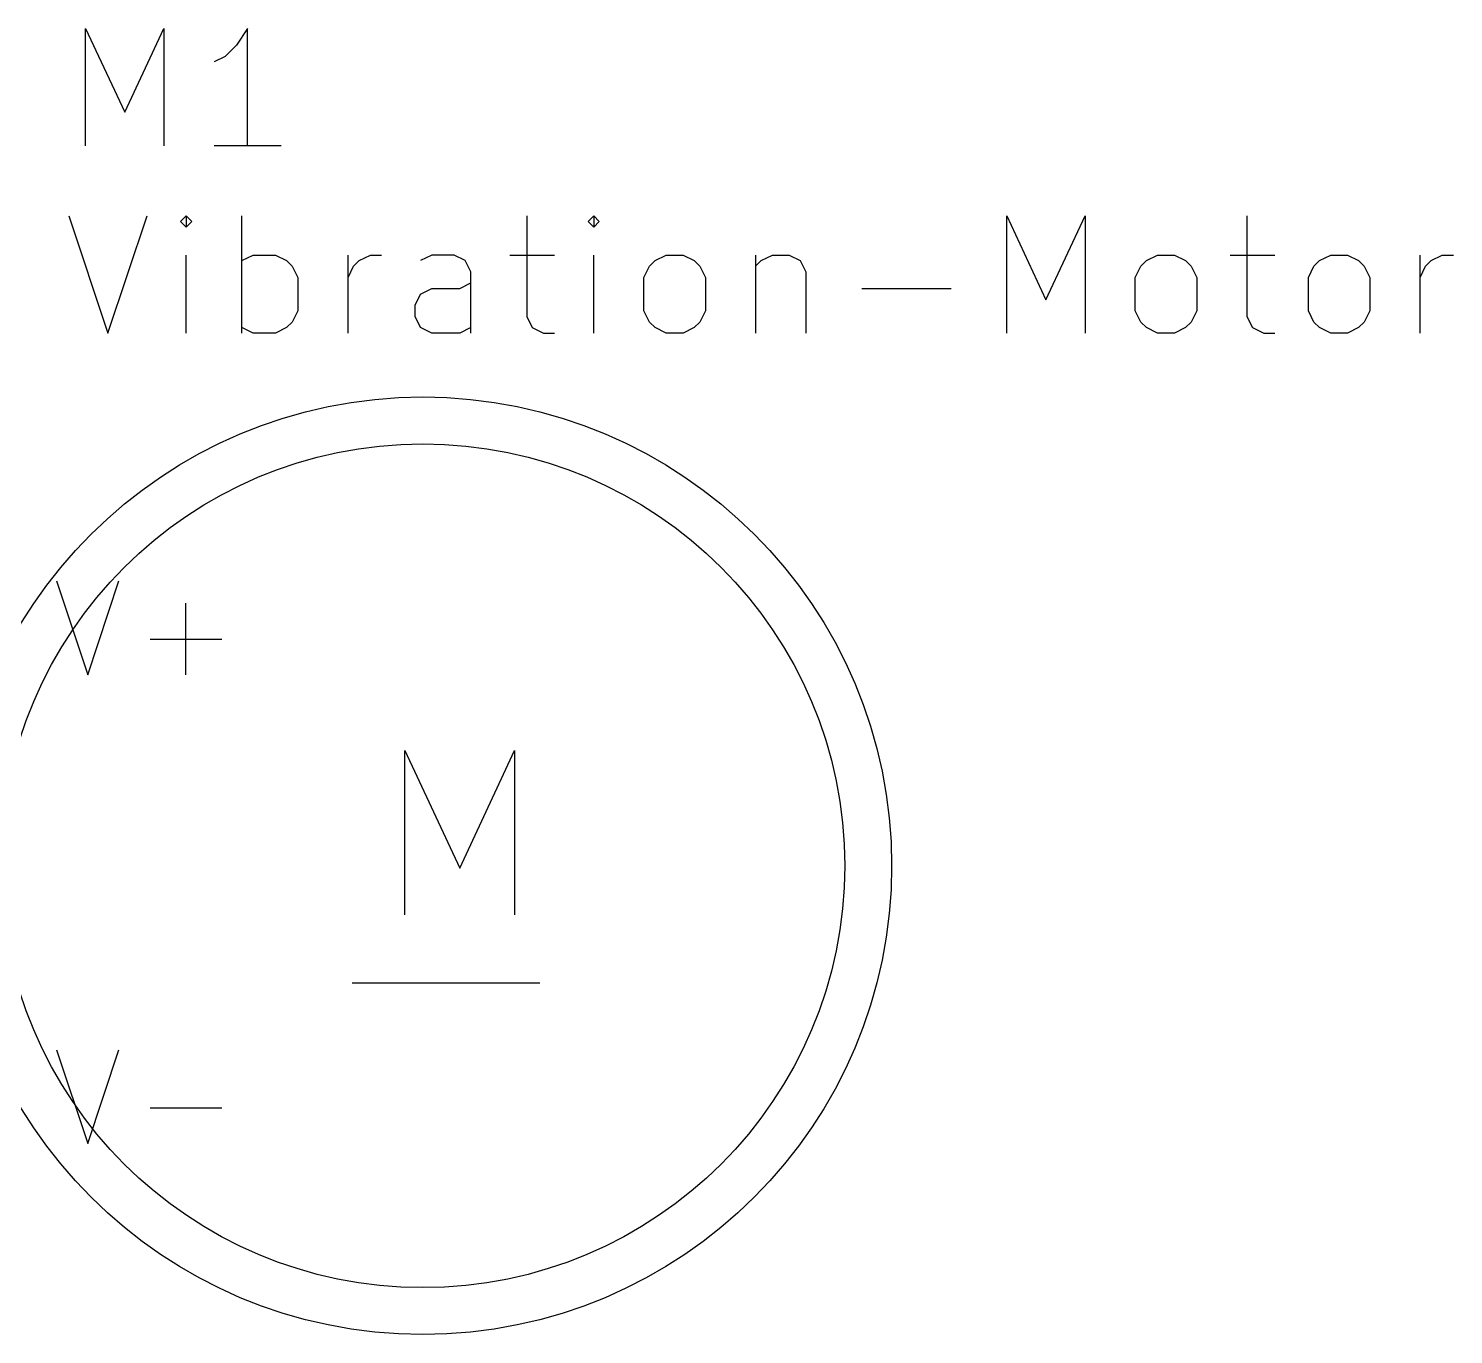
# Model space of a CAD drawing. Header units: inches. Extents: x 0.4 to 16.1, y -11.3 to -0.4.
# Drawn here: x 6.382 to 6.99, y -2.95 to -2.393 of the extents above; entities that cross this region are included whole.
import ezdxf

# ---------------------------------------------------------------- set-up
doc = ezdxf.new("R2010")
doc.units = ezdxf.units.IN
doc.header["$MEASUREMENT"] = 0
doc.layers.add('GREENSIXTYFIVE', color=129, linetype='CONTINUOUS')
doc.layers.add('RED', color=14, linetype='CONTINUOUS')

msp = doc.modelspace()

# ---------------------------------------------------------------- linework, layer by layer
at = {"layer": 'GREENSIXTYFIVE', "linetype": 'CONTINUOUS'}
for p, q in [((6.40628, -2.4428), (6.40628, -2.3928)), ((6.40628, -2.3928), (6.42295, -2.42852)), ((6.40628, -2.4428), (6.40628, -2.3928)), ((6.40628, -2.3928), (6.42295, -2.42852)), ((6.42295, -2.42852), (6.43961, -2.3928)), ((6.42295, -2.42852), (6.43961, -2.3928)), ((6.43961, -2.3928), (6.43961, -2.4428)), ((6.43961, -2.3928), (6.43961, -2.4428)), ((6.47533, -2.3928), (6.47057, -2.39995)), ((6.47533, -2.3928), (6.47057, -2.39995)), ((6.47533, -2.4428), (6.47533, -2.3928)), ((6.47533, -2.4428), (6.47533, -2.3928)), ((6.47057, -2.39995), (6.4658, -2.40471)), ((6.47057, -2.39995), (6.4658, -2.40471)), ((6.4658, -2.40471), (6.46104, -2.40709)), ((6.4658, -2.40471), (6.46104, -2.40709)), ((6.48961, -2.4428), (6.46104, -2.4428)), ((6.48961, -2.4428), (6.46104, -2.4428)), ((6.39914, -2.4728), (6.4158, -2.5228)), ((6.39914, -2.4728), (6.4158, -2.5228)), ((6.4158, -2.5228), (6.43247, -2.4728)), ((6.4158, -2.5228), (6.43247, -2.4728)), ((6.44914, -2.4728), (6.44676, -2.47519)), ((6.44914, -2.4728), (6.44676, -2.47519)), ((6.45152, -2.47519), (6.44914, -2.4728)), ((6.44914, -2.4728), (6.44914, -2.47757)), ((6.45152, -2.47519), (6.44914, -2.4728)), ((6.44914, -2.4728), (6.44914, -2.47757)), ((6.47295, -2.5228), (6.47295, -2.4728)), ((6.47295, -2.5228), (6.47295, -2.4728)), ((6.59437, -2.4728), (6.59437, -2.51566)), ((6.59437, -2.4728), (6.59437, -2.51566)), ((6.62294, -2.4728), (6.62057, -2.47519)), ((6.62294, -2.4728), (6.62057, -2.47519)), ((6.62533, -2.47519), (6.62294, -2.4728)), ((6.62294, -2.4728), (6.62294, -2.47757)), ((6.62533, -2.47519), (6.62294, -2.4728)), ((6.62294, -2.4728), (6.62294, -2.47757)), ((6.79913, -2.5228), (6.79913, -2.4728)), ((6.79913, -2.4728), (6.8158, -2.50852)), ((6.79913, -2.5228), (6.79913, -2.4728)), ((6.79913, -2.4728), (6.8158, -2.50852)), ((6.8158, -2.50852), (6.83247, -2.4728)), ((6.8158, -2.50852), (6.83247, -2.4728)), ((6.83247, -2.4728), (6.83247, -2.5228)), ((6.83247, -2.4728), (6.83247, -2.5228)), ((6.90151, -2.4728), (6.90151, -2.51566)), ((6.90151, -2.4728), (6.90151, -2.51566)), ((6.44676, -2.47519), (6.44914, -2.47757)), ((6.44676, -2.47519), (6.44914, -2.47757)), ((6.44914, -2.47757), (6.45152, -2.47519)), ((6.44914, -2.47757), (6.45152, -2.47519)), ((6.62057, -2.47519), (6.62294, -2.47757)), ((6.62057, -2.47519), (6.62294, -2.47757)), ((6.62294, -2.47757), (6.62533, -2.47519)), ((6.62294, -2.47757), (6.62533, -2.47519)), ((6.44914, -2.5228), (6.44914, -2.48947)), ((6.44914, -2.5228), (6.44914, -2.48947)), ((6.47295, -2.49185), (6.47771, -2.48947)), ((6.47295, -2.49185), (6.47771, -2.48947)), ((6.47771, -2.48947), (6.48724, -2.48947)), ((6.47771, -2.48947), (6.48724, -2.48947)), ((6.48724, -2.48947), (6.492, -2.49185)), ((6.48724, -2.48947), (6.492, -2.49185)), ((6.51819, -2.5228), (6.51819, -2.48947)), ((6.51819, -2.5228), (6.51819, -2.48947)), ((6.52295, -2.49185), (6.52771, -2.48947)), ((6.52295, -2.49185), (6.52771, -2.48947)), ((6.52771, -2.48947), (6.53247, -2.48947)), ((6.52771, -2.48947), (6.53247, -2.48947)), ((6.5539, -2.48947), (6.54914, -2.49185)), ((6.5539, -2.48947), (6.54914, -2.49185)), ((6.56343, -2.48947), (6.5539, -2.48947)), ((6.56343, -2.48947), (6.5539, -2.48947)), ((6.56819, -2.49185), (6.56343, -2.48947)), ((6.56819, -2.49185), (6.56343, -2.48947)), ((6.58723, -2.48947), (6.60628, -2.48947)), ((6.58723, -2.48947), (6.60628, -2.48947)), ((6.62294, -2.5228), (6.62294, -2.48947)), ((6.62294, -2.5228), (6.62294, -2.48947)), ((6.64914, -2.49185), (6.6539, -2.48947)), ((6.64914, -2.49185), (6.6539, -2.48947)), ((6.6539, -2.48947), (6.66104, -2.48947)), ((6.6539, -2.48947), (6.66104, -2.48947)), ((6.66104, -2.48947), (6.6658, -2.49185)), ((6.66104, -2.48947), (6.6658, -2.49185)), ((6.69199, -2.48947), (6.69199, -2.5228)), ((6.69199, -2.48947), (6.69199, -2.5228)), ((6.69437, -2.49185), (6.69914, -2.48947)), ((6.69437, -2.49185), (6.69914, -2.48947)), ((6.69914, -2.48947), (6.70628, -2.48947)), ((6.69914, -2.48947), (6.70628, -2.48947)), ((6.70628, -2.48947), (6.71104, -2.49185)), ((6.70628, -2.48947), (6.71104, -2.49185)), ((6.85866, -2.49185), (6.86342, -2.48947)), ((6.85866, -2.49185), (6.86342, -2.48947)), ((6.86342, -2.48947), (6.87056, -2.48947)), ((6.86342, -2.48947), (6.87056, -2.48947)), ((6.87056, -2.48947), (6.87532, -2.49185)), ((6.87056, -2.48947), (6.87532, -2.49185)), ((6.89437, -2.48947), (6.91342, -2.48947)), ((6.89437, -2.48947), (6.91342, -2.48947)), ((6.93246, -2.49185), (6.93723, -2.48947)), ((6.93246, -2.49185), (6.93723, -2.48947)), ((6.93723, -2.48947), (6.94437, -2.48947)), ((6.93723, -2.48947), (6.94437, -2.48947)), ((6.94437, -2.48947), (6.94913, -2.49185)), ((6.94437, -2.48947), (6.94913, -2.49185)), ((6.97532, -2.5228), (6.97532, -2.48947)), ((6.97532, -2.5228), (6.97532, -2.48947)), ((6.98008, -2.49185), (6.98484, -2.48947)), ((6.98008, -2.49185), (6.98484, -2.48947)), ((6.98484, -2.48947), (6.98961, -2.48947)), ((6.98484, -2.48947), (6.98961, -2.48947)), ((6.492, -2.49185), (6.49438, -2.49423)), ((6.492, -2.49185), (6.49438, -2.49423)), ((6.49438, -2.49423), (6.49676, -2.499)), ((6.49438, -2.49423), (6.49676, -2.499)), ((6.51819, -2.499), (6.52057, -2.49423)), ((6.51819, -2.499), (6.52057, -2.49423)), ((6.52057, -2.49423), (6.52295, -2.49185)), ((6.52057, -2.49423), (6.52295, -2.49185)), ((6.57057, -2.49661), (6.56819, -2.49185)), ((6.57057, -2.49661), (6.56819, -2.49185)), ((6.57057, -2.5228), (6.57057, -2.49661)), ((6.57057, -2.5228), (6.57057, -2.49661)), ((6.64438, -2.499), (6.64676, -2.49423)), ((6.64438, -2.499), (6.64676, -2.49423)), ((6.64676, -2.49423), (6.64914, -2.49185)), ((6.64676, -2.49423), (6.64914, -2.49185)), ((6.6658, -2.49185), (6.66819, -2.49423)), ((6.6658, -2.49185), (6.66819, -2.49423)), ((6.66819, -2.49423), (6.67057, -2.499)), ((6.66819, -2.49423), (6.67057, -2.499)), ((6.69199, -2.49423), (6.69437, -2.49185)), ((6.69199, -2.49423), (6.69437, -2.49185)), ((6.71104, -2.49185), (6.71342, -2.49661)), ((6.71104, -2.49185), (6.71342, -2.49661)), ((6.71342, -2.49661), (6.71342, -2.5228)), ((6.71342, -2.49661), (6.71342, -2.5228)), ((6.8539, -2.499), (6.85628, -2.49423)), ((6.8539, -2.499), (6.85628, -2.49423)), ((6.85628, -2.49423), (6.85866, -2.49185)), ((6.85628, -2.49423), (6.85866, -2.49185)), ((6.87532, -2.49185), (6.8777, -2.49423)), ((6.87532, -2.49185), (6.8777, -2.49423)), ((6.8777, -2.49423), (6.88009, -2.499)), ((6.8777, -2.49423), (6.88009, -2.499)), ((6.9277, -2.499), (6.93008, -2.49423)), ((6.9277, -2.499), (6.93008, -2.49423)), ((6.93008, -2.49423), (6.93246, -2.49185)), ((6.93008, -2.49423), (6.93246, -2.49185)), ((6.94913, -2.49185), (6.95151, -2.49423)), ((6.94913, -2.49185), (6.95151, -2.49423)), ((6.95151, -2.49423), (6.95389, -2.499)), ((6.95151, -2.49423), (6.95389, -2.499)), ((6.97532, -2.499), (6.9777, -2.49423)), ((6.97532, -2.499), (6.9777, -2.49423)), ((6.9777, -2.49423), (6.98008, -2.49185)), ((6.9777, -2.49423), (6.98008, -2.49185)), ((6.49676, -2.499), (6.49676, -2.51328)), ((6.49676, -2.499), (6.49676, -2.51328)), ((6.56581, -2.50376), (6.57057, -2.50137)), ((6.56581, -2.50376), (6.57057, -2.50137)), ((6.64438, -2.51328), (6.64438, -2.499)), ((6.64438, -2.51328), (6.64438, -2.499)), ((6.67057, -2.499), (6.67057, -2.51328)), ((6.67057, -2.499), (6.67057, -2.51328)), ((6.8539, -2.51328), (6.8539, -2.499)), ((6.8539, -2.51328), (6.8539, -2.499)), ((6.88009, -2.499), (6.88009, -2.51328)), ((6.88009, -2.499), (6.88009, -2.51328)), ((6.9277, -2.51328), (6.9277, -2.499)), ((6.9277, -2.51328), (6.9277, -2.499)), ((6.95389, -2.499), (6.95389, -2.51328)), ((6.95389, -2.499), (6.95389, -2.51328)), ((6.54676, -2.5109), (6.54914, -2.50614)), ((6.54676, -2.5109), (6.54914, -2.50614)), ((6.54914, -2.50614), (6.5539, -2.50376)), ((6.54914, -2.50614), (6.5539, -2.50376)), ((6.5539, -2.50376), (6.56581, -2.50376)), ((6.5539, -2.50376), (6.56581, -2.50376)), ((6.73723, -2.50376), (6.77533, -2.50376)), ((6.73723, -2.50376), (6.77533, -2.50376)), ((6.49676, -2.51328), (6.49438, -2.51804)), ((6.49676, -2.51328), (6.49438, -2.51804)), ((6.54676, -2.51566), (6.54676, -2.5109)), ((6.54676, -2.51566), (6.54676, -2.5109)), ((6.54914, -2.52043), (6.54676, -2.51566)), ((6.54914, -2.52043), (6.54676, -2.51566)), ((6.59437, -2.51566), (6.59676, -2.52043)), ((6.59437, -2.51566), (6.59676, -2.52043)), ((6.64676, -2.51804), (6.64438, -2.51328)), ((6.64676, -2.51804), (6.64438, -2.51328)), ((6.67057, -2.51328), (6.66819, -2.51804)), ((6.67057, -2.51328), (6.66819, -2.51804)), ((6.85628, -2.51804), (6.8539, -2.51328)), ((6.85628, -2.51804), (6.8539, -2.51328)), ((6.88009, -2.51328), (6.8777, -2.51804)), ((6.88009, -2.51328), (6.8777, -2.51804)), ((6.90151, -2.51566), (6.90389, -2.52043)), ((6.90151, -2.51566), (6.90389, -2.52043)), ((6.93008, -2.51804), (6.9277, -2.51328)), ((6.93008, -2.51804), (6.9277, -2.51328)), ((6.95389, -2.51328), (6.95151, -2.51804)), ((6.95389, -2.51328), (6.95151, -2.51804)), ((6.47771, -2.5228), (6.47295, -2.52043)), ((6.47771, -2.5228), (6.47295, -2.52043)), ((6.492, -2.52043), (6.48724, -2.5228)), ((6.492, -2.52043), (6.48724, -2.5228)), ((6.49438, -2.51804), (6.492, -2.52043)), ((6.49438, -2.51804), (6.492, -2.52043)), ((6.5539, -2.5228), (6.54914, -2.52043)), ((6.5539, -2.5228), (6.54914, -2.52043)), ((6.57057, -2.52043), (6.56581, -2.5228)), ((6.57057, -2.52043), (6.56581, -2.5228)), ((6.59676, -2.52043), (6.60152, -2.5228)), ((6.59676, -2.52043), (6.60152, -2.5228)), ((6.64914, -2.52043), (6.64676, -2.51804)), ((6.64914, -2.52043), (6.64676, -2.51804)), ((6.6539, -2.5228), (6.64914, -2.52043)), ((6.6539, -2.5228), (6.64914, -2.52043)), ((6.6658, -2.52043), (6.66104, -2.5228)), ((6.6658, -2.52043), (6.66104, -2.5228)), ((6.66819, -2.51804), (6.6658, -2.52043)), ((6.66819, -2.51804), (6.6658, -2.52043)), ((6.85866, -2.52043), (6.85628, -2.51804)), ((6.85866, -2.52043), (6.85628, -2.51804)), ((6.86342, -2.5228), (6.85866, -2.52043)), ((6.86342, -2.5228), (6.85866, -2.52043)), ((6.87532, -2.52043), (6.87056, -2.5228)), ((6.87532, -2.52043), (6.87056, -2.5228)), ((6.8777, -2.51804), (6.87532, -2.52043)), ((6.8777, -2.51804), (6.87532, -2.52043)), ((6.90389, -2.52043), (6.90866, -2.5228)), ((6.90389, -2.52043), (6.90866, -2.5228)), ((6.93246, -2.52043), (6.93008, -2.51804)), ((6.93246, -2.52043), (6.93008, -2.51804)), ((6.93723, -2.5228), (6.93246, -2.52043)), ((6.93723, -2.5228), (6.93246, -2.52043)), ((6.94913, -2.52043), (6.94437, -2.5228)), ((6.94913, -2.52043), (6.94437, -2.5228)), ((6.95151, -2.51804), (6.94913, -2.52043)), ((6.95151, -2.51804), (6.94913, -2.52043)), ((6.48724, -2.5228), (6.47771, -2.5228)), ((6.48724, -2.5228), (6.47771, -2.5228)), ((6.56581, -2.5228), (6.5539, -2.5228)), ((6.56581, -2.5228), (6.5539, -2.5228)), ((6.60152, -2.5228), (6.60628, -2.5228)), ((6.60152, -2.5228), (6.60628, -2.5228)), ((6.66104, -2.5228), (6.6539, -2.5228)), ((6.66104, -2.5228), (6.6539, -2.5228)), ((6.87056, -2.5228), (6.86342, -2.5228)), ((6.87056, -2.5228), (6.86342, -2.5228)), ((6.90866, -2.5228), (6.91342, -2.5228)), ((6.90866, -2.5228), (6.91342, -2.5228)), ((6.94437, -2.5228), (6.93723, -2.5228)), ((6.94437, -2.5228), (6.93723, -2.5228)), ((6.39381, -2.6285), (6.40714, -2.6685)), ((6.39381, -2.6285), (6.40714, -2.6685)), ((6.40714, -2.6685), (6.42047, -2.6285)), ((6.40714, -2.6685), (6.42047, -2.6285)), ((6.44905, -2.6685), (6.44905, -2.63803)), ((6.44905, -2.6685), (6.44905, -2.63803)), ((6.43381, -2.65327), (6.46429, -2.65327)), ((6.43381, -2.65327), (6.46429, -2.65327)), ((6.39381, -2.8285), (6.40714, -2.8685)), ((6.39381, -2.8285), (6.40714, -2.8685)), ((6.40714, -2.8685), (6.42047, -2.8285)), ((6.40714, -2.8685), (6.42047, -2.8285)), ((6.43381, -2.85327), (6.46429, -2.85327)), ((6.43381, -2.85327), (6.46429, -2.85327))]:
    msp.add_line(p, q, dxfattribs=at)
at = {"layer": 'RED', "linetype": 'CONTINUOUS'}
for p, q in [((6.54241, -2.77102), (6.54241, -2.70088)), ((6.54241, -2.70088), (6.56579, -2.75098)), ((6.56579, -2.75098), (6.58917, -2.70088)), ((6.58917, -2.70088), (6.58917, -2.77102)), ((6.52, -2.8), (6.6, -2.8))]:
    msp.add_line(p, q, dxfattribs=at)
at = {"layer": 'RED'}
for radius in [0.2, 0.18]:
    msp.add_circle((6.55, -2.75), radius, dxfattribs=at)

doc.saveas('drawing.dxf')
